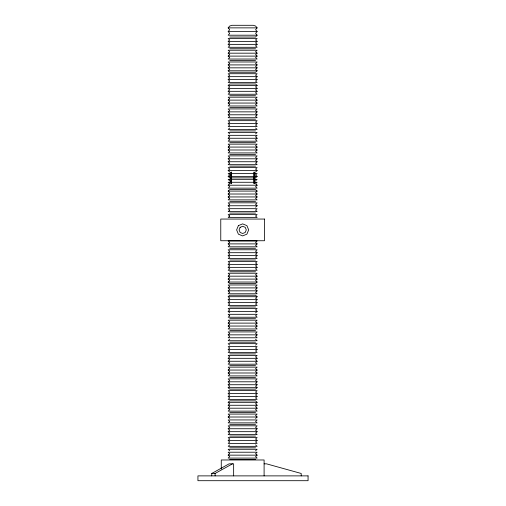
<?xml version="1.0" encoding="UTF-8"?>
<svg xmlns="http://www.w3.org/2000/svg" width="506" height="506" viewBox="0 0 506 506"><rect width="100%" height="100%" fill="white"/><g stroke="black" fill="none" stroke-linecap="round" stroke-linejoin="round"><path stroke-width="0.76" d="M233.645 475.88L233.645 463.838L229.104 463.838L211.755 473.471L211.755 475.88M231.242 183.52L231.242 181.034M231.242 180.585L231.242 175.165M254.056 175.165L254.056 180.585M254.056 174.715L254.056 172.23M231.242 174.715L231.242 172.23M254.056 183.52L254.056 181.034M257.137 35.205L228.162 35.205L229.711 33.371L228.162 31.536L229.711 29.702L228.162 27.868L229.711 26.034L231.995 25.3L253.297 25.3L255.581 26.034L257.137 27.868L255.581 29.702L257.137 31.536L255.581 33.371L257.137 35.205L255.581 37.039L229.711 37.039M228.162 41.435L229.711 39.968L228.162 38.507L257.137 38.507L255.581 39.968L257.137 41.435L255.581 42.902L257.137 44.37L255.581 45.837L257.137 47.305L228.162 47.305L229.711 45.837L228.162 44.37L229.711 42.902L228.162 41.435L257.137 41.435M228.162 53.174L229.711 51.707L228.162 50.239L257.137 50.239L255.581 51.707L257.137 53.174L255.581 54.642L257.137 56.109L255.581 57.576L257.137 59.044L228.162 59.044L229.711 57.576L228.162 56.109L229.711 54.642L228.162 53.174L257.137 53.174M228.162 64.913L229.711 63.446L228.162 61.979L257.137 61.979L255.581 63.446L257.137 64.913L255.581 66.381L257.137 67.842L255.581 69.309L257.137 70.777L255.581 72.244L229.711 72.244L228.162 70.777L229.711 69.309L228.162 67.842L229.711 66.381L228.162 64.913L257.137 64.913M228.162 76.646L229.711 75.179L228.162 73.712L257.137 73.712L255.581 75.179L257.137 76.646L255.581 78.114L257.137 79.581L255.581 81.049L257.137 82.516L228.162 82.516L229.711 81.049L228.162 79.581L229.711 78.114L228.162 76.646L257.137 76.646M228.162 85.451L229.711 83.983L255.581 83.983L257.137 85.451L255.581 86.918L257.137 88.386L255.581 89.853L257.137 91.32L255.581 92.788L257.137 94.249L228.162 94.249L229.711 92.788L228.162 91.32L229.711 89.853L228.162 88.386L229.711 86.918L228.162 85.451L257.137 85.451M228.162 100.118L229.711 98.651L228.162 97.184L257.137 97.184L255.581 98.651L257.137 100.118L255.581 101.586L257.137 103.053L255.581 104.521L257.137 105.988L228.162 105.988L229.711 104.521L228.162 103.053L229.711 101.586L228.162 100.118L257.137 100.118M228.162 111.858L229.711 110.39L228.162 108.923L257.137 108.923L255.581 110.39L257.137 111.858L255.581 113.325L257.137 114.792L255.581 116.26L257.137 117.727L228.162 117.727L229.711 116.26L228.162 114.792L229.711 113.325L228.162 111.858L257.137 111.858M228.162 123.59L229.711 122.123L228.162 120.662L257.137 120.662L255.581 122.123L257.137 123.59L255.581 125.058L257.137 126.525L228.162 126.525L229.711 125.058L228.162 123.59L257.137 123.59M229.711 127.993L228.162 129.46L257.137 129.46L255.581 127.993M228.162 138.264L229.711 136.797L228.162 135.33L257.137 135.33L255.581 136.797L257.137 138.264L255.581 139.732L257.137 141.199L228.162 141.199L229.711 139.732L228.162 138.264L257.137 138.264M228.162 147.069L229.711 145.601L228.162 144.134L257.137 144.134L255.581 145.601L257.137 147.069L255.581 148.536L257.137 149.997L255.581 151.465L257.137 152.932L228.162 152.932L229.711 151.465L228.162 149.997L229.711 148.536L228.162 147.069L257.137 147.069M228.162 158.802L229.711 157.334L228.162 155.867L257.137 155.867L255.581 157.334L257.137 158.802L255.581 160.269L257.137 161.737L255.581 163.204L257.137 164.671L228.162 164.671L229.711 163.204L228.162 161.737L229.711 160.269L228.162 158.802L257.137 158.802M255.581 133.862L257.137 132.395L228.162 132.395L229.711 133.862M229.718 172.008L228.162 170.541L229.718 169.074L228.162 167.606L257.137 167.606L255.587 169.074L257.137 170.541L255.587 172.008M229.692 173.476L231.242 172.008L231.242 183.741L229.692 182.274L228.162 182.274L229.718 183.741L228.162 185.209L229.718 186.676L228.162 188.143L257.137 188.143L255.587 186.676L257.137 185.209L255.587 183.741L257.137 182.274L255.606 182.274L254.056 183.741L254.056 172.008L255.606 173.476L257.137 173.476L255.587 174.943L257.137 176.411L255.587 177.872L229.718 177.872L228.162 176.411L229.718 174.943L228.162 173.476L229.692 173.476L231.242 174.943L229.692 176.411L228.162 176.411M229.718 180.806L228.162 179.339L229.692 179.339L231.242 177.872L229.692 176.411M229.692 182.274L231.242 180.806L229.692 179.339M228.162 191.078L229.711 189.611L255.587 189.611L257.137 191.078L255.581 192.546L257.137 194.013L255.581 195.48L257.137 196.948L255.581 198.415L257.137 199.883L228.162 199.883L229.711 198.415L228.162 196.948L229.711 195.48L228.162 194.013L229.711 192.546L228.162 191.078L257.137 191.078M255.606 173.476L254.056 174.943L255.606 176.411L257.137 176.411M255.606 176.411L254.056 177.872L255.606 179.339L257.137 179.339L255.587 180.806M255.606 179.339L254.056 180.806L255.606 182.274M229.711 207.213L228.162 205.746L229.711 204.285L228.162 202.817L257.137 202.817L255.581 204.285L257.137 205.746L255.581 207.213M228.162 243.892L229.711 242.425L228.162 240.957L257.137 240.957L255.581 242.425L257.137 243.892L255.581 245.359L257.137 246.827L228.162 246.827L229.711 245.359L228.162 243.892L257.137 243.892M228.162 252.696L229.711 251.229L228.162 249.762L257.137 249.762L255.581 251.229L257.137 252.696L255.581 254.164L257.137 255.631L255.581 257.099L257.137 258.566L228.162 258.566L229.711 257.099L228.162 255.631L229.711 254.164L228.162 252.696L257.137 252.696M228.162 264.429L229.711 262.962L228.162 261.494L257.137 261.494L255.581 262.962L257.137 264.429L255.581 265.897L257.137 267.364L255.581 268.831L257.137 270.299L228.162 270.299L229.711 268.831L228.162 267.364L229.711 265.897L228.162 264.429L257.137 264.429M228.162 276.168L229.711 274.701L228.162 273.234L257.137 273.234L255.581 274.701L257.137 276.168L255.581 277.636L257.137 279.103L255.581 280.571L257.137 282.038L255.581 283.505L229.711 283.505L228.162 282.038L229.711 280.571L228.162 279.103L229.711 277.636L228.162 276.168L257.137 276.168M228.162 287.901L229.711 286.44L228.162 284.973L257.137 284.973L255.581 286.44L257.137 287.901L255.581 289.369L257.137 290.836L255.581 292.304L257.137 293.771L228.162 293.771L229.711 292.304L228.162 290.836L229.711 289.369L228.162 287.901L257.137 287.901M228.162 296.706L229.711 295.238L255.581 295.238L257.137 296.706L255.581 298.173L257.137 299.641L255.581 301.108L257.137 302.575L255.581 304.043L257.137 305.51L228.162 305.51L229.711 304.043L228.162 302.575L229.711 301.108L228.162 299.641L229.711 298.173L228.162 296.706L257.137 296.706M229.711 312.847L228.162 311.38L229.711 309.912L228.162 308.445L257.137 308.445L255.581 309.912L257.137 311.38L255.581 312.847M228.162 323.113L229.711 321.645L228.162 320.178L257.137 320.178L255.581 321.645L257.137 323.113L255.581 324.58L257.137 326.047L255.581 327.515L257.137 328.982L228.162 328.982L229.711 327.515L228.162 326.047L229.711 324.58L228.162 323.113L257.137 323.113M228.162 334.852L229.711 333.384L228.162 331.917L257.137 331.917L255.581 333.384L257.137 334.852L255.581 336.319L257.137 337.787L228.162 337.787L229.711 336.319L228.162 334.852L257.137 334.852M229.711 339.254L228.162 340.721L257.137 340.721L255.581 339.254M228.162 349.519L229.711 348.052L228.162 346.585L257.137 346.585L255.581 348.052L257.137 349.519L255.581 350.987L257.137 352.454L228.162 352.454L229.711 350.987L228.162 349.519L257.137 349.519M228.162 358.324L229.711 356.856L228.162 355.389L257.137 355.389L255.581 356.856L257.137 358.324L255.581 359.791L257.137 361.259L255.581 362.726L257.137 364.193L228.162 364.193L229.711 362.726L228.162 361.259L229.711 359.791L228.162 358.324L257.137 358.324M228.162 370.057L229.711 368.596L228.162 367.128L257.137 367.128L255.581 368.596L257.137 370.057L255.581 371.524L257.137 372.992L255.581 374.459L257.137 375.926L228.162 375.926L229.711 374.459L228.162 372.992L229.711 371.524L228.162 370.057L257.137 370.057M255.581 345.117L257.137 343.65L228.162 343.65L229.711 345.117M228.162 381.796L229.711 380.329L228.162 378.861L257.137 378.861L255.581 380.329L257.137 381.796L255.581 383.263L257.137 384.731L255.581 386.198L257.137 387.666L255.581 389.133L229.711 389.133L228.162 387.666L229.711 386.198L228.162 384.731L229.711 383.263L228.162 381.796L257.137 381.796M228.162 393.535L229.711 392.068L228.162 390.6L257.137 390.6L255.581 392.068L257.137 393.535L255.581 395.003L257.137 396.47L255.581 397.931L257.137 399.398L228.162 399.398L229.711 397.931L228.162 396.47L229.711 395.003L228.162 393.535L257.137 393.535M228.162 402.333L229.711 400.866L255.581 400.866L257.137 402.333L255.581 403.801L257.137 405.268L255.581 406.735L257.137 408.203L255.581 409.67L257.137 411.138L228.162 411.138L229.711 409.67L228.162 408.203L229.711 406.735L228.162 405.268L229.711 403.801L228.162 402.333L257.137 402.333M229.711 418.475L228.162 417.007L229.711 415.54L228.162 414.072L257.137 414.072L255.581 415.54L257.137 417.007L255.581 418.475M228.162 428.74L229.711 427.273L228.162 425.805L257.137 425.805L255.581 427.273L257.137 428.74L255.581 430.208L257.137 431.675L255.581 433.142L257.137 434.61L228.162 434.61L229.711 433.142L228.162 431.675L229.711 430.208L228.162 428.74L257.137 428.74M228.162 440.479L229.711 439.012L228.162 437.545L257.137 437.545L255.581 439.012L257.137 440.479L255.581 441.947L257.137 443.414L228.162 443.414L229.711 441.947L228.162 440.479L257.137 440.479M229.711 444.882L228.162 446.349L257.137 446.349L255.581 444.882M228.162 455.147L229.711 453.68L228.162 452.219L257.137 452.219L255.581 453.68L257.137 455.147L255.581 456.614L257.137 458.082L228.162 458.082L229.711 456.614L228.162 455.147L257.137 455.147M255.581 450.751L257.137 449.284L228.162 449.284L229.711 450.751M211.755 473.471L215.094 473.471L232.437 463.838M228.162 27.868L257.137 27.868M228.162 31.536L257.137 31.536M228.162 44.37L257.137 44.37M229.711 48.772L255.581 48.772M228.162 56.109L257.137 56.109M229.711 60.511L255.581 60.511M228.162 67.842L257.137 67.842M228.162 70.777L257.137 70.777M228.162 79.581L257.137 79.581M228.162 88.386L257.137 88.386M228.162 91.32L257.137 91.32M229.711 95.716L255.581 95.716M228.162 103.053L257.137 103.053M229.711 107.455L255.581 107.455M228.162 114.792L257.137 114.792M229.711 119.195L255.581 119.195M229.711 130.927L255.581 130.927M229.711 142.667L255.581 142.667M228.162 149.997L257.137 149.997M229.711 154.4L255.581 154.4M228.162 161.737L257.137 161.737M229.711 166.139L255.587 166.139M228.162 170.541L257.137 170.541M231.236 173.476L254.063 173.476M231.236 176.411L254.063 176.411M231.236 179.339L254.063 179.339M231.236 182.274L254.063 182.274M228.162 185.209L257.137 185.209M228.162 194.013L257.137 194.013M228.162 196.948L257.137 196.948M229.711 201.35L255.581 201.35M228.162 205.746L257.137 205.746M229.711 213.083L255.581 213.083M229.711 248.294L255.581 248.294M228.162 255.631L257.137 255.631M229.711 260.027L255.581 260.027M228.162 267.364L257.137 267.364M229.711 271.766L255.581 271.766M228.162 279.103L257.137 279.103M228.162 282.038L257.137 282.038M228.162 290.836L257.137 290.836M228.162 299.641L257.137 299.641M228.162 302.575L257.137 302.575M229.711 306.978L255.581 306.978M228.162 311.38L257.137 311.38M229.711 318.71L255.581 318.71M228.162 326.047L257.137 326.047M229.711 330.45L255.581 330.45M229.711 342.189L255.581 342.189M229.711 353.922L255.581 353.922M228.162 361.259L257.137 361.259M229.711 365.661L255.581 365.661M228.162 372.992L257.137 372.992M229.711 377.394L255.581 377.394M228.162 384.731L257.137 384.731M228.162 387.666L257.137 387.666M228.162 396.47L257.137 396.47M228.162 405.268L257.137 405.268M228.162 408.203L257.137 408.203M229.711 412.605L255.581 412.605M228.162 417.007L257.137 417.007M229.711 424.344L255.581 424.344M228.162 431.675L257.137 431.675M229.711 436.077L255.581 436.077M229.711 447.816L255.581 447.816M229.711 459.549L255.581 459.549M264.1 463.838L266.51 463.838L301.209 473.471L301.209 475.88M264.1 475.88L264.1 459.979L221.267 459.979L221.267 469.068M215.094 473.471L215.094 475.88M238.383 225.638L236.618 229.895L238.383 234.151L242.646 235.916L246.903 234.151L248.667 229.895L246.903 225.638L242.646 223.873L238.383 225.638M240.129 227.339L239.072 229.895L240.129 232.45L242.678 233.506L245.233 232.45L246.289 229.895L245.233 227.339L242.678 226.283L240.129 227.339M229.711 210.148L228.162 211.616L257.137 211.616L255.581 210.148L257.137 208.681L228.162 208.681L229.711 210.148M229.711 216.018L228.162 217.485L257.137 217.485L255.581 216.018L257.137 214.55L228.162 214.55L229.711 216.018M229.711 315.776L228.162 317.243L257.137 317.243L255.581 315.776L257.137 314.315L228.162 314.315L229.711 315.776M229.711 421.409L228.162 422.877L257.137 422.877L255.581 421.409L257.137 419.942L228.162 419.942L229.711 421.409M264.518 219.054L220.768 219.054L220.768 240.736L264.518 240.736L264.518 219.054M308.065 475.88L197.935 475.88L197.935 480.7L308.065 480.7L308.065 475.88"/></g></svg>
